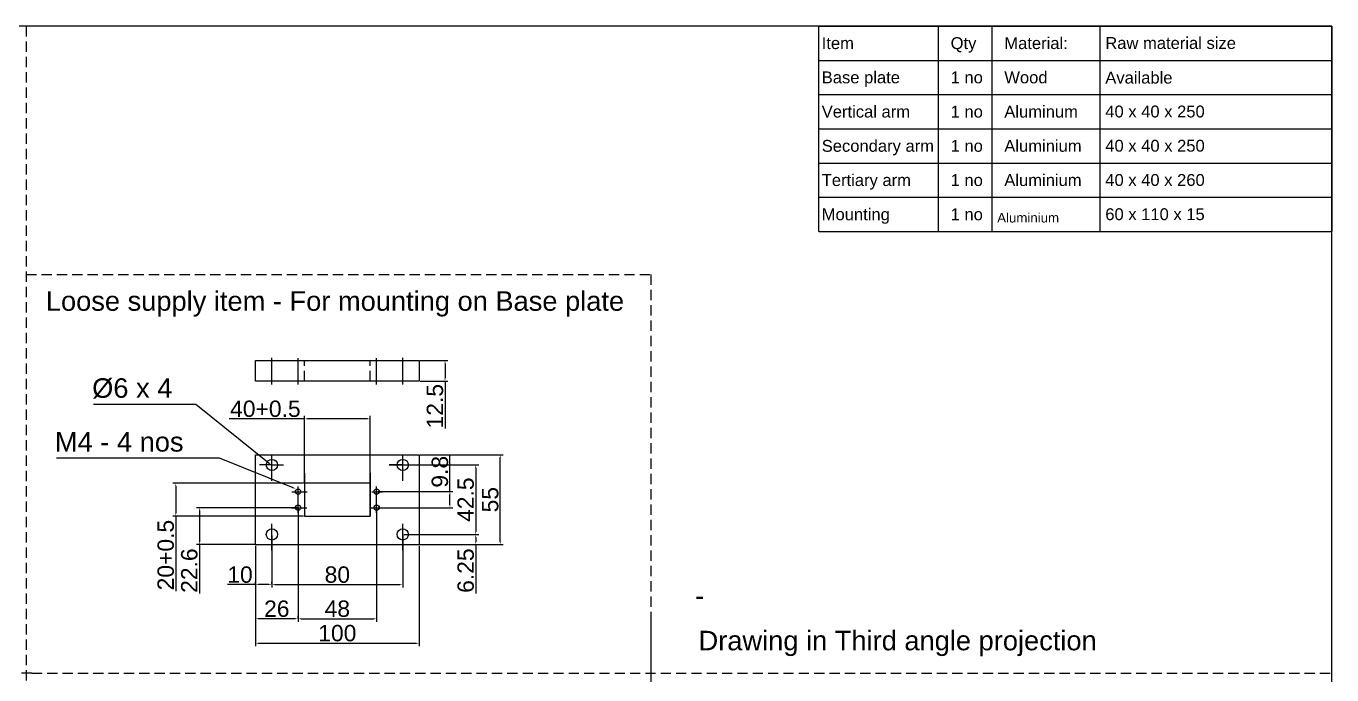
# Model space of a CAD drawing. Header units: millimetres. Extents: x 6534 to 7770, y 230 to 1103.
# Drawn here: x 6972 to 7770, y 707 to 1103 of the extents above; entities that cross this region are included whole.
import ezdxf

# ---------------------------------------------------------------- set-up
doc = ezdxf.new("R2010")
doc.units = ezdxf.units.MM
doc.header["$LTSCALE"] = 25
doc.header["$MEASUREMENT"] = 0
doc.header["$PDMODE"] = 3
doc.header["$PDSIZE"] = 0.05
doc.linetypes.add('CENTER', pattern=[2, 1.25, -0.25, 0.25, -0.25])
doc.linetypes.add('HIDDEN', pattern=[0.375, 0.25, -0.125])
doc.styles.get("Standard").update_dxf_attribs({"font": 'Arial.ttf'})
doc.dimstyles.get("Standard").update_dxf_attribs({"dimtxt": 0.08, "dimasz": 0.18, "dimexe": 0.18, "dimexo": 0.0625, "dimgap": 0.09, "dimtad": 0, "dimtih": 1, "dimtoh": 1, "dimdec": 4, "dimzin": 0, "dimdsep": 46, "dimtxsty": 'Standard', "dimcen": 0.09, "dimadec": 0, "dimazin": 0, "dimtfac": 1, "dimtdec": 4, "dimtofl": 0, "dimtmove": 0, "dimatfit": 3, "dimfxl": 1, "dimtolj": 1, "dimtzin": 0, "dimarcsym": 0})

# ---------------------------------------------------------------- blocks, each defined once
blk = doc.blocks.new('*D2')
at = {"color": 0, "lineweight": -2, "transparency": 16777216}
for p, q in [((7212.35, 841.42), (7263.09, 841.42)), ((7261.29, 788.22), (7261.29, 839.62)), ((7212.35, 786.42), (7263.09, 786.42))]:
    blk.add_line(p, q, dxfattribs=at)
at = {"color": 0, "transparency": 16777216}
for points in [[(7260.99, 839.62), (7261.59, 839.62), (7261.29, 841.42)], [(7260.99, 788.22), (7261.59, 788.22), (7261.29, 786.42)]]:
    blk.add_solid(points, dxfattribs=at)
at = {"layer": 'Defpoints', "color": 0, "transparency": 16777216}
for p in [(7211.73, 841.42), (7261.29, 841.42), (7211.73, 786.42)]:
    blk.add_point(p, dxfattribs=at)
at = {"color": 0, "transparency": 16777216, "insert": (7255.21, 813.92), "char_height": 10, "attachment_point": 5, "rotation": 90}
blk.add_mtext('\\A1;55', dxfattribs=at)
blk = doc.blocks.new('*D3')
at = {"color": 0, "lineweight": -2, "transparency": 16777216}
for p, q in [((7111.73, 785.79), (7111.73, 724.36)), ((7211.73, 785.79), (7211.73, 724.36)), ((7113.53, 726.16), (7209.93, 726.16))]:
    blk.add_line(p, q, dxfattribs=at)
at = {"color": 0, "transparency": 16777216}
for points in [[(7113.53, 726.46), (7113.53, 725.86), (7111.73, 726.16)], [(7209.93, 726.46), (7209.93, 725.86), (7211.73, 726.16)]]:
    blk.add_solid(points, dxfattribs=at)
at = {"layer": 'Defpoints', "color": 0, "transparency": 16777216}
for p in [(7111.73, 786.42), (7211.73, 786.42), (7211.73, 726.16)]:
    blk.add_point(p, dxfattribs=at)
at = {"color": 0, "transparency": 16777216, "insert": (7161.73, 732.27), "char_height": 10, "attachment_point": 5}
blk.add_mtext('\\A1;100', dxfattribs=at)
blk = doc.blocks.new('*D4')
at = {"color": 0, "lineweight": -2, "transparency": 16777216}
for p, q in [((7141.73, 863.33), (7095.55, 863.33)), ((7141.73, 824.54), (7141.73, 865.13)), ((7179.93, 863.33), (7143.53, 863.33)), ((7181.73, 824.54), (7181.73, 865.13))]:
    blk.add_line(p, q, dxfattribs=at)
at = {"color": 0, "transparency": 16777216}
for points in [[(7143.53, 863.63), (7143.53, 863.03), (7141.73, 863.33)], [(7179.93, 863.63), (7179.93, 863.03), (7181.73, 863.33)]]:
    blk.add_solid(points, dxfattribs=at)
at = {"layer": 'Defpoints', "color": 0, "transparency": 16777216}
for p in [(7141.73, 863.33), (7141.73, 823.92), (7181.73, 823.92)]:
    blk.add_point(p, dxfattribs=at)
at = {"color": 0, "transparency": 16777216, "insert": (7117.74, 869.43), "char_height": 10, "attachment_point": 5}
blk.add_mtext('\\A1;40+0.5', dxfattribs=at)
blk = doc.blocks.new('*D31')
at = {"color": 0, "lineweight": -2, "transparency": 16777216}
for p, q in [((7141.1, 823.92), (7061.18, 823.92)), ((7062.98, 822.12), (7062.98, 805.72)), ((7141.1, 803.92), (7061.18, 803.92)), ((7062.98, 803.92), (7062.98, 757.97))]:
    blk.add_line(p, q, dxfattribs=at)
at = {"color": 0, "transparency": 16777216}
for points in [[(7062.68, 822.12), (7063.28, 822.12), (7062.98, 823.92)], [(7062.68, 805.72), (7063.28, 805.72), (7062.98, 803.92)]]:
    blk.add_solid(points, dxfattribs=at)
at = {"layer": 'Defpoints', "color": 0, "transparency": 16777216}
for p in [(7141.73, 823.92), (7062.98, 803.92), (7141.73, 803.92)]:
    blk.add_point(p, dxfattribs=at)
at = {"color": 0, "transparency": 16777216, "insert": (7056.87, 780.04), "char_height": 10, "attachment_point": 5, "rotation": 90}
blk.add_mtext('\\A1;20+0.5', dxfattribs=at)
blk = doc.blocks.new('*D33')
at = {"color": 0, "lineweight": -2, "transparency": 16777216}
for p, q in [((7212.35, 898.92), (7229.34, 898.92)), ((7227.54, 897.12), (7227.54, 888.22)), ((7212.35, 886.42), (7229.34, 886.42)), ((7227.54, 886.42), (7227.54, 857.52))]:
    blk.add_line(p, q, dxfattribs=at)
at = {"color": 0, "transparency": 16777216}
for points in [[(7227.24, 897.12), (7227.84, 897.12), (7227.54, 898.92)], [(7227.24, 888.22), (7227.84, 888.22), (7227.54, 886.42)]]:
    blk.add_solid(points, dxfattribs=at)
at = {"layer": 'Defpoints', "color": 0, "transparency": 16777216}
for p in [(7211.73, 898.92), (7211.73, 886.42), (7227.54, 886.42)]:
    blk.add_point(p, dxfattribs=at)
at = {"color": 0, "transparency": 16777216, "insert": (7221.43, 871.07), "char_height": 10, "attachment_point": 5, "rotation": 90}
blk.add_mtext('\\A1;12.5', dxfattribs=at)
blk = doc.blocks.new('*D34')
at = {"color": 0, "lineweight": -2, "transparency": 16777216}
for p, q in [((7137.73, 808.39), (7137.73, 739.32)), ((7185.73, 808.39), (7185.73, 739.32)), ((7139.53, 741.12), (7183.93, 741.12))]:
    blk.add_line(p, q, dxfattribs=at)
at = {"color": 0, "transparency": 16777216}
for points in [[(7139.53, 741.42), (7139.53, 740.82), (7137.73, 741.12)], [(7183.93, 741.42), (7183.93, 740.82), (7185.73, 741.12)]]:
    blk.add_solid(points, dxfattribs=at)
at = {"layer": 'Defpoints', "color": 0, "transparency": 16777216}
for p in [(7137.73, 809.02), (7185.73, 809.02), (7185.73, 741.12)]:
    blk.add_point(p, dxfattribs=at)
at = {"color": 0, "transparency": 16777216, "insert": (7161.73, 747.22), "char_height": 10, "attachment_point": 5}
blk.add_mtext('\\A1;48', dxfattribs=at)
blk = doc.blocks.new('*D35')
at = {"color": 0, "lineweight": -2, "transparency": 16777216}
for p, q in [((7230.55, 818.82), (7230.55, 841.1)), ((7186.35, 818.82), (7232.35, 818.82)), ((7230.55, 810.82), (7230.55, 817.02)), ((7186.35, 809.02), (7232.35, 809.02))]:
    blk.add_line(p, q, dxfattribs=at)
at = {"color": 0, "transparency": 16777216}
for points in [[(7230.25, 817.02), (7230.85, 817.02), (7230.55, 818.82)], [(7230.25, 810.82), (7230.85, 810.82), (7230.55, 809.02)]]:
    blk.add_solid(points, dxfattribs=at)
at = {"layer": 'Defpoints', "color": 0, "transparency": 16777216}
for p in [(7185.73, 818.82), (7230.55, 818.82), (7185.73, 809.02)]:
    blk.add_point(p, dxfattribs=at)
at = {"color": 0, "transparency": 16777216, "insert": (7224.44, 830.98), "char_height": 10, "attachment_point": 5, "rotation": 90}
blk.add_mtext('\\A1;9.8', dxfattribs=at)
blk = doc.blocks.new('*D36')
at = {"color": 0, "lineweight": -2, "transparency": 16777216}
for p, q in [((7137.1, 809.02), (7075.59, 809.02)), ((7077.39, 807.22), (7077.39, 788.22)), ((7111.1, 786.42), (7075.59, 786.42)), ((7077.39, 786.42), (7077.39, 756.48))]:
    blk.add_line(p, q, dxfattribs=at)
at = {"color": 0, "transparency": 16777216}
for points in [[(7077.09, 807.22), (7077.69, 807.22), (7077.39, 809.02)], [(7077.09, 788.22), (7077.69, 788.22), (7077.39, 786.42)]]:
    blk.add_solid(points, dxfattribs=at)
at = {"layer": 'Defpoints', "color": 0, "transparency": 16777216}
for p in [(7137.73, 809.02), (7077.39, 786.42), (7111.73, 786.42)]:
    blk.add_point(p, dxfattribs=at)
at = {"color": 0, "transparency": 16777216, "insert": (7071.28, 770.55), "char_height": 10, "attachment_point": 5, "rotation": 90}
blk.add_mtext('\\A1;22.6', dxfattribs=at)
blk = doc.blocks.new('*D37')
at = {"color": 0, "lineweight": -2, "transparency": 16777216}
for p, q in [((7111.73, 785.79), (7111.73, 739.32)), ((7137.73, 741.74), (7137.73, 742.92)), ((7135.93, 741.12), (7113.53, 741.12))]:
    blk.add_line(p, q, dxfattribs=at)
at = {"color": 0, "transparency": 16777216}
for points in [[(7113.53, 741.42), (7113.53, 740.82), (7111.73, 741.12)], [(7135.93, 741.42), (7135.93, 740.82), (7137.73, 741.12)]]:
    blk.add_solid(points, dxfattribs=at)
at = {"layer": 'Defpoints', "color": 0, "transparency": 16777216}
for p in [(7111.73, 786.42), (7111.73, 741.12), (7137.73, 741.12)]:
    blk.add_point(p, dxfattribs=at)
at = {"color": 0, "transparency": 16777216, "insert": (7124.73, 747.22), "char_height": 10, "attachment_point": 5}
blk.add_mtext('\\A1;26', dxfattribs=at)
blk = doc.blocks.new('*D38')
at = {"color": 0, "lineweight": -2, "transparency": 16777216}
for p, q in [((7121.73, 792.04), (7121.73, 760.17)), ((7201.73, 792.04), (7201.73, 760.17)), ((7123.53, 761.97), (7199.93, 761.97))]:
    blk.add_line(p, q, dxfattribs=at)
at = {"color": 0, "transparency": 16777216}
for points in [[(7123.53, 762.27), (7123.53, 761.67), (7121.73, 761.97)], [(7199.93, 762.27), (7199.93, 761.67), (7201.73, 761.97)]]:
    blk.add_solid(points, dxfattribs=at)
at = {"layer": 'Defpoints', "color": 0, "transparency": 16777216}
for p in [(7121.73, 792.67), (7201.73, 792.67), (7201.73, 761.97)]:
    blk.add_point(p, dxfattribs=at)
at = {"color": 0, "transparency": 16777216, "insert": (7161.73, 768.07), "char_height": 10, "attachment_point": 5}
blk.add_mtext('\\A1;80', dxfattribs=at)
blk = doc.blocks.new('*D39')
at = {"color": 0, "lineweight": -2, "transparency": 16777216}
for p, q in [((7202.35, 835.17), (7248.13, 835.17)), ((7246.33, 833.37), (7246.33, 794.47)), ((7202.35, 792.67), (7248.13, 792.67))]:
    blk.add_line(p, q, dxfattribs=at)
at = {"color": 0, "transparency": 16777216}
for points in [[(7246.03, 833.37), (7246.63, 833.37), (7246.33, 835.17)], [(7246.03, 794.47), (7246.63, 794.47), (7246.33, 792.67)]]:
    blk.add_solid(points, dxfattribs=at)
at = {"layer": 'Defpoints', "color": 0, "transparency": 16777216}
for p in [(7201.73, 835.17), (7201.73, 792.67), (7246.33, 792.67)]:
    blk.add_point(p, dxfattribs=at)
at = {"color": 0, "transparency": 16777216, "insert": (7240.22, 813.92), "char_height": 10, "attachment_point": 5, "rotation": 90}
blk.add_mtext('\\A1;42.5', dxfattribs=at)
blk = doc.blocks.new('*D40')
at = {"color": 0, "lineweight": -2, "transparency": 16777216}
for p, q in [((7111.73, 761.97), (7094.58, 761.97)), ((7111.73, 762.59), (7111.73, 763.77)), ((7119.93, 761.97), (7113.53, 761.97)), ((7121.73, 762.59), (7121.73, 763.77))]:
    blk.add_line(p, q, dxfattribs=at)
at = {"color": 0, "transparency": 16777216}
for points in [[(7113.53, 762.27), (7113.53, 761.67), (7111.73, 761.97)], [(7119.93, 762.27), (7119.93, 761.67), (7121.73, 761.97)]]:
    blk.add_solid(points, dxfattribs=at)
at = {"layer": 'Defpoints', "color": 0, "transparency": 16777216}
for p in [(7111.73, 761.97), (7111.73, 761.97), (7121.73, 761.97)]:
    blk.add_point(p, dxfattribs=at)
at = {"color": 0, "transparency": 16777216, "insert": (7102.25, 768.07), "char_height": 10, "attachment_point": 5}
blk.add_mtext('\\A1;10', dxfattribs=at)
blk = doc.blocks.new('*D41')
at = {"color": 0, "lineweight": -2, "transparency": 16777216}
for p, q in [((7246.33, 790.87), (7246.33, 788.22)), ((7246.95, 792.67), (7248.13, 792.67)), ((7246.33, 786.42), (7246.33, 756.51)), ((7246.95, 786.42), (7248.13, 786.42))]:
    blk.add_line(p, q, dxfattribs=at)
at = {"color": 0, "transparency": 16777216}
for points in [[(7246.03, 790.87), (7246.63, 790.87), (7246.33, 792.67)], [(7246.03, 788.22), (7246.63, 788.22), (7246.33, 786.42)]]:
    blk.add_solid(points, dxfattribs=at)
at = {"layer": 'Defpoints', "color": 0, "transparency": 16777216}
for p in [(7246.33, 792.67), (7246.33, 786.42), (7246.33, 786.42)]:
    blk.add_point(p, dxfattribs=at)
at = {"color": 0, "transparency": 16777216, "insert": (7240.22, 770.57), "char_height": 10, "attachment_point": 5, "rotation": 90}
blk.add_mtext('\\A1;6.25', dxfattribs=at)

msp = doc.modelspace()

# ---------------------------------------------------------------- linework, layer by layer
at = {"linetype": 'HIDDEN'}
for p, q in [((6971.51409, 1103.42497), (6971.51409, 229.88205)), ((6971.51409, 951.55229), (7353.3382, 951.55229)), ((7353.3382, 951.55229), (7353.3382, 694.37387)), ((7141.72927, 886.42455), (7141.72927, 898.92455)), ((7181.72927, 886.42455), (7181.72927, 898.92455)), ((7353.3382, 741.45593), (7353.3382, 229.88205)), ((6975.00452, 707.95952), (6534.27398, 707.95952)), ((6975.00452, 707.95952), (7743.50536, 707.95952)), ((7743.50536, 707.95952), (7769.58721, 707.95952))]:
    msp.add_line(p, q, dxfattribs=at)
for p, q in [((7455.96003, 977.8547), (7455.96003, 1103.42497)), ((7455.96003, 1103.42497), (7769.58721, 1103.42497)), ((7529.09387, 977.8547), (7529.09387, 1103.42497)), ((7561.90004, 977.8547), (7561.90004, 1103.42497)), ((7627.83396, 1103.42497), (7627.83396, 977.8547)), ((7769.58721, 1103.42497), (7769.58721, 977.8547)), ((7455.96003, 1082.49659), (7769.58721, 1082.49659)), ((7455.96003, 1061.56821), (7769.58721, 1061.56821)), ((7455.96003, 1040.63983), (7769.58721, 1040.63983)), ((7455.96003, 1019.71145), (7769.58721, 1019.71145)), ((7455.96003, 998.78307), (7769.58721, 998.78307)), ((7455.96003, 977.8547), (7769.58721, 977.8547)), ((7075.16926, 872.09158), (7012.7786, 872.09158)), ((7120.13585, 836.00592), (7075.16926, 872.09158)), ((7089.6661, 839.20124), (6989.99787, 839.20124)), ((7134.63269, 821.22971), (7089.6661, 839.20124)), ((7141.72927, 823.91865), (7141.72927, 841.41865)), ((7181.72927, 823.91865), (7181.72927, 841.41865)), ((7181.72927, 830.2881), (7181.72927, 803.91865)), ((7201.72927, 835.16865), (7193.5, 835.16865)), ((7137.72927, 805.82731), (7137.72927, 822.05443)), ((7185.72927, 805.82731), (7185.72927, 822.05443))]:
    msp.add_line(p, q)
at = {"linetype": 'CENTER'}
for p, q in [((7121.72927, 884.34211), (7121.72927, 900.56923)), ((7137.72927, 884.23494), (7137.72927, 900.46207)), ((7185.72927, 884.23494), (7185.72927, 900.46207)), ((7201.72927, 884.34211), (7201.72927, 900.56923)), ((7121.72927, 825.36496), (7121.72927, 841.59209)), ((7201.72927, 825.36496), (7201.72927, 841.59209)), ((7121.72927, 835.16865), (7114.25, 835.16865)), ((7121.72927, 835.16865), (7128.75, 835.16865)), ((7141.72927, 830.16865), (7141.72927, 803.91865)), ((7193.5, 835.16865), (7209.5, 835.16865)), ((7133.96812, 818.81865), (7143.23469, 818.81865)), ((7182.74848, 818.81865), (7189.33505, 818.81865)), ((7133.72495, 809.01865), (7143.11312, 809.01865)), ((7182.38374, 809.01865), (7189.09189, 809.01865)), ((7121.72927, 782.86496), (7121.72927, 799.09209)), ((7201.72927, 782.86496), (7201.72927, 799.09209))]:
    msp.add_line(p, q, dxfattribs=at)
for points in [[(6534.27398, 229.88205), (7769.58721, 229.88205), (7769.58721, 1103.42497), (6534.27398, 1103.42497)], [(7111.72927, 898.92455), (7211.72927, 898.92455), (7211.72927, 886.42455), (7111.72927, 886.42455)], [(7111.72927, 841.41865), (7211.72927, 841.41865), (7211.72927, 786.41865), (7111.72927, 786.41865)], [(7141.72927, 803.91865), (7181.72927, 803.91865), (7181.72927, 823.91865), (7141.72927, 823.91865)]]:
    msp.add_lwpolyline(points, close=True)
for centre, radius in [((7121.72927, 835.16865), 3.4), ((7201.72927, 835.16865), 3.4), ((7137.72927, 818.81865), 1.6), ((7185.72927, 818.81865), 1.6), ((7137.72927, 809.01865), 1.6), ((7185.72927, 809.01865), 1.6), ((7121.72927, 792.66865), 3.4), ((7201.72927, 792.66865), 3.4)]:
    msp.add_circle(centre, radius)
msp.add_solid([(7120.27539, 836.27149), (7119.9963, 835.74035), (7121.72927, 835.16865)], dxfattribs=at)
msp.add_solid([(7134.77223, 821.49528), (7134.49314, 820.96414), (7136.22611, 820.39245)])

# ---------------------------------------------------------------- texts
for s, height, p in [('Item', 7.244997, (7457.78592, 1089.39121)), ('Qty', 7.244997, (7536.56888, 1089.39121)), ('Material: ', 7.244997, (7569.37505, 1089.39121)), ('Raw material size', 7.2449971, (7631.09827, 1089.45952)), ('Base plate ', 7.2449971, (7457.78592, 1068.46283)), ('1 no', 7.244997, (7536.56888, 1068.46283)), ('Wood', 7.244997, (7569.37505, 1068.46283)), ('Available', 7.244997, (7631.09827, 1068.30404)), ('Vertical arm', 7.2449971, (7457.78592, 1047.53445)), ('1 no', 7.244997, (7536.56888, 1047.53445)), ('Aluminum ', 7.244997, (7569.37505, 1047.53445)), ('40 x 40 x 250  ', 7.2449971, (7631.09827, 1047.60276)), ('Secondary arm', 7.2449971, (7457.78592, 1026.60607)), ('1 no', 7.244997, (7536.56888, 1026.60607)), ('Aluminium ', 7.244997, (7569.37505, 1026.60607)), ('40 x 40 x 250  ', 7.2449971, (7631.09827, 1026.67438)), ('Tertiary arm ', 7.2449971, (7457.78592, 1005.67769)), ('1 no', 7.244997, (7536.56888, 1005.67769)), ('Aluminium ', 7.244997, (7569.37505, 1005.67769)), ('40 x 40 x 260  ', 7.2449971, (7631.09827, 1005.746)), ('Mounting  ', 7.244997, (7457.78592, 984.74931)), ('1 no', 7.244997, (7536.56888, 984.74931)), ('60 x 110 x 15', 7.2449971, (7631.09827, 984.81762)), ('Aluminium', 5.795998, (7565.04247, 983.37039)), ('Loose supply item - For mounting on Base plate', 11.9161137, (6983.57073, 929.40743)), ('-', 11.91611, (7380.36708, 749.37738)), ('Drawing in Third angle projection', 11.9161137, (7382.51211, 721.84391))]:
    msp.add_text(s, height=height).set_placement(p)
at = {"color": 1}
for s, p in [('%%C6 x 4', (7011.88268, 876.20939)), ('M4 - 4 nos', (6989.10195, 843.31906))]:
    msp.add_text(s, height=11.916114, dxfattribs=at).set_placement(p)

# ---------------------------------------------------------------- dimensions: what is measured, and where the dimension line sits
for base, p1, p2, picture, middle in [((7227.53869, 886.42455), (7211.72927, 898.92455), (7211.72927, 886.42455), '*D33', (7221.43296, 871.06998)), ((7261.29128, 841.41865), (7211.72927, 786.41865), (7211.72927, 841.41865), '*D2', (7255.20602, 813.91865)), ((7246.32966, 792.66865), (7201.72927, 835.16865), (7201.72927, 792.66865), '*D39', (7240.22393, 813.91865)), ((7077.38502, 786.41865), (7137.72927, 809.01865), (7111.72927, 786.41865), '*D36', (7071.27929, 770.54908)), ((7246.32966, 786.41865), (7246.32966, 792.66865), (7246.32966, 786.41865), '*D41', (7240.22393, 770.56613))]:
    dim = msp.add_linear_dim(base=base, p1=p1, p2=p2, angle=90, dimstyle='Standard', override={"dimscale": 10, "dimtxt": 1, "dimgap": 0.1, "dimtad": 1, "dimtih": 0, "dimtoh": 0, "dimzin": 15}, dxfattribs=at)
    dim.commit()
    dim.dimension.update_dxf_attribs({"geometry": picture, "text_midpoint": middle})
dim = msp.add_linear_dim(base=(7141.72927, 863.32894), p1=(7181.72927, 823.91865), p2=(7141.72927, 823.91865), text='<>+0.5', dimstyle='Standard', override={"dimscale": 10, "dimtxt": 1, "dimgap": 0.1, "dimtad": 1, "dimtih": 0, "dimtoh": 0, "dimzin": 15}, dxfattribs=at)
dim.commit()
dim.dimension.update_dxf_attribs({"geometry": '*D4', "text_midpoint": (7117.73896, 869.43467)})
dim = msp.add_linear_dim(base=(7230.54938, 818.81865), p1=(7185.72927, 809.01865), p2=(7185.72927, 818.81865), angle=90, dimstyle='Standard', override={"dimscale": 10, "dimtxt": 1, "dimgap": 0.1, "dimtad": 1, "dimtih": 0, "dimtoh": 0, "dimzin": 15}, dxfattribs=at)
dim.commit()
dim.dimension.update_dxf_attribs({"geometry": '*D35', "text_midpoint": (7230.54938, 830.98189), "dimtype": 160})
dim = msp.add_linear_dim(base=(7062.97621, 803.91865), p1=(7141.72927, 823.91865), p2=(7141.72927, 803.91865), angle=90, text='20+0.5', dimstyle='Standard', override={"dimscale": 10, "dimtxt": 1, "dimgap": 0.1, "dimtad": 1, "dimtih": 0, "dimtoh": 0, "dimzin": 15}, dxfattribs=at)
dim.commit()
dim.dimension.update_dxf_attribs({"geometry": '*D31', "text_midpoint": (7056.87048, 780.0443)})
for base, p1, p2, picture, middle in [((7185.72927, 741.1183), (7137.72927, 809.01865), (7185.72927, 809.01865), '*D34', (7161.72927, 747.22403)), ((7201.72927, 761.96787), (7121.72927, 792.66865), (7201.72927, 792.66865), '*D38', (7161.72927, 768.0736)), ((7211.72927, 726.16217), (7111.72927, 786.41865), (7211.72927, 786.41865), '*D3', (7161.72927, 732.2679)), ((7111.72927, 741.1183), (7137.72927, 741.1183), (7111.72927, 786.41865), '*D37', (7124.72927, 747.22403)), ((7111.72927, 761.96787), (7121.72927, 761.96787), (7111.72927, 761.96787), '*D40', (7102.25464, 768.0736))]:
    dim = msp.add_linear_dim(base=base, p1=p1, p2=p2, dimstyle='Standard', override={"dimscale": 10, "dimtxt": 1, "dimgap": 0.1, "dimtad": 1, "dimtih": 0, "dimtoh": 0, "dimzin": 15}, dxfattribs=at)
    dim.commit()
    dim.dimension.update_dxf_attribs({"geometry": picture, "text_midpoint": middle})

doc.saveas('drawing.dxf')
